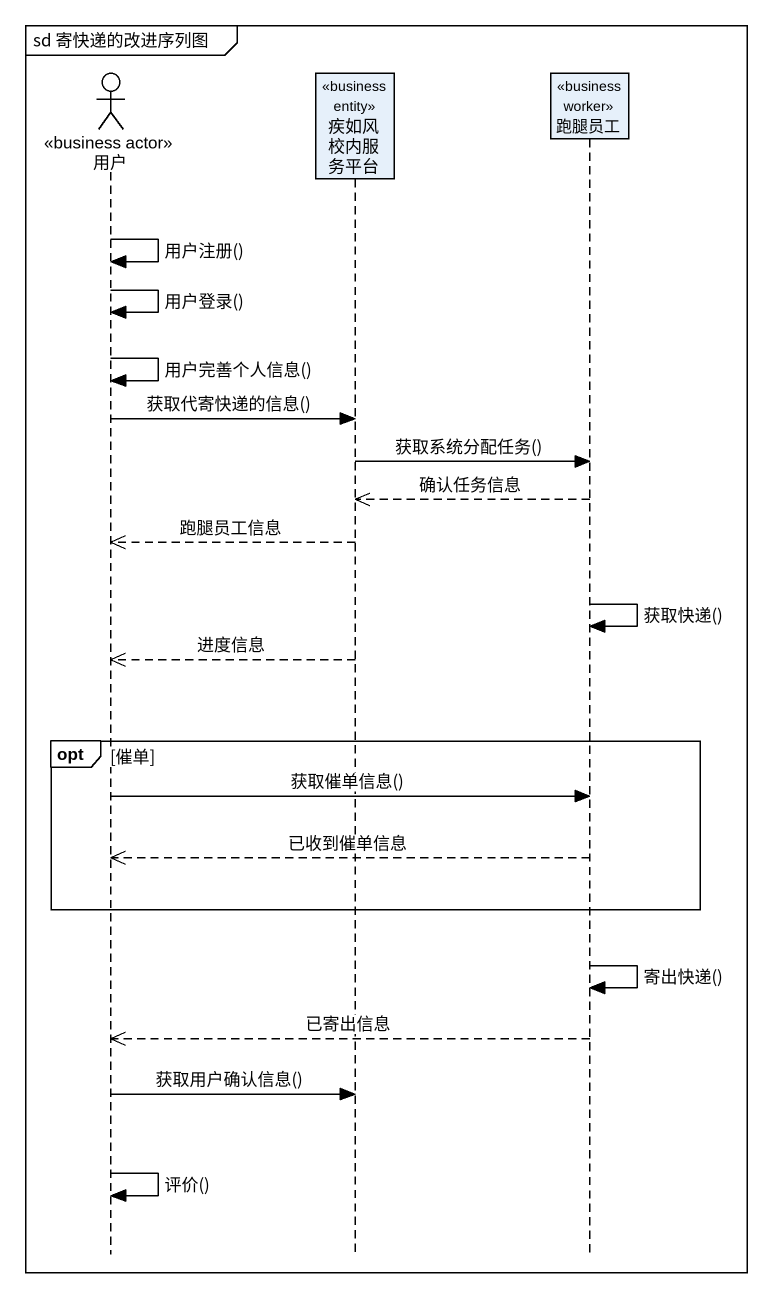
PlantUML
@startuml
mainframe sd 寄快递的改进序列图
hide footbox
actor 用户 <<business actor>>
participant 疾如风校内服务平台 <<business entity>>
participant 跑腿员工 <<business worker>>

用户 -> 用户 : 用户注册()
用户 -> 用户 : 用户登录()
用户 -> 用户 : 用户完善个人信息()
用户 -> 疾如风校内服务平台 : 获取代寄快递的信息()
疾如风校内服务平台 -> 跑腿员工 : 获取系统分配任务()
跑腿员工 -->> 疾如风校内服务平台 : 确认任务信息
疾如风校内服务平台 -->> 用户 : 跑腿员工信息
跑腿员工 -> 跑腿员工 : 获取快递()
疾如风校内服务平台 -->> 用户 : 进度信息
opt 催单
  用户 -> 跑腿员工 : 获取催单信息()
  跑腿员工 -->> 用户 : 已收到催单信息
end
跑腿员工 -> 跑腿员工 : 寄出快递()
跑腿员工 -->> 用户 : 已寄出信息
用户 -> 疾如风校内服务平台 : 获取用户确认信息()
用户 -> 用户 : 评价()
@enduml
